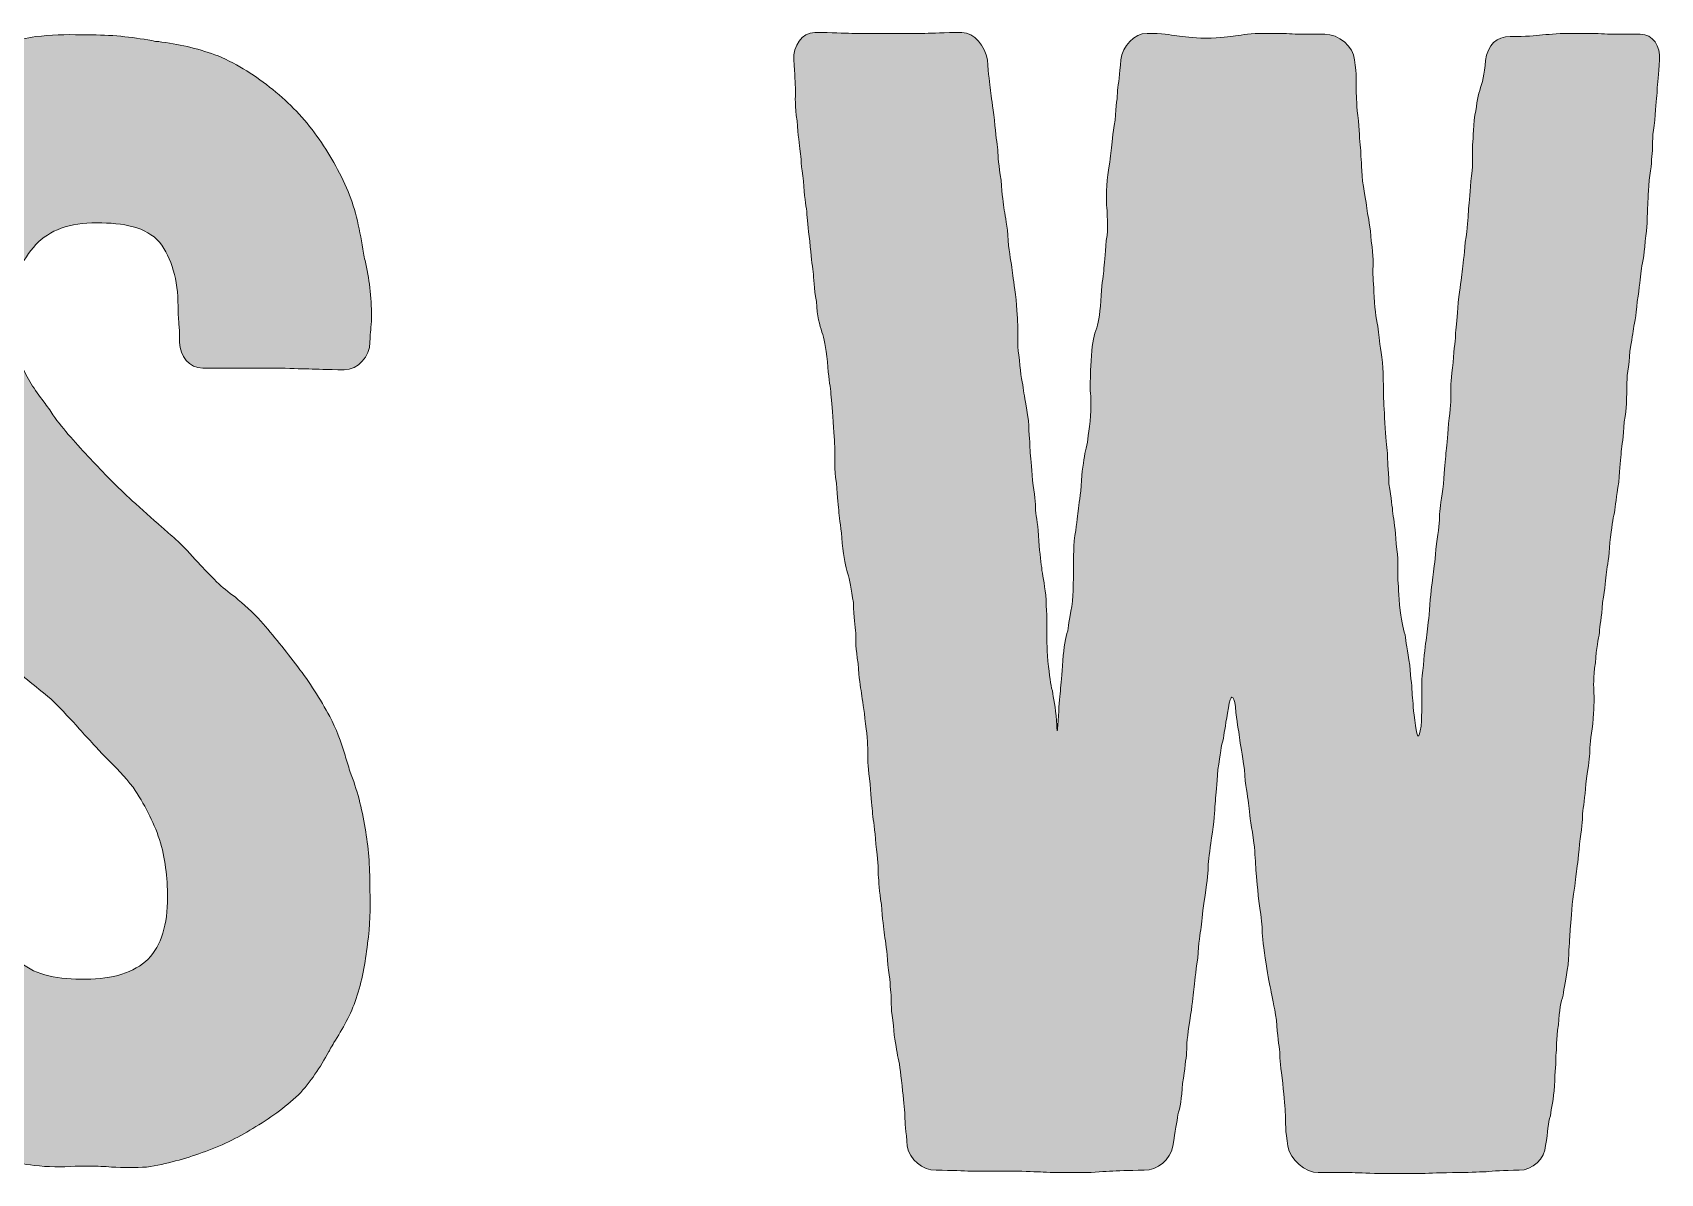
# Model space of a CAD drawing. Header units: inches. Extents: x 148 to 931, y -899 to -182.
# Drawn here: x 539.8 to 700, y -628.5 to -516.2 of the extents above; entities that cross this region are included whole.
import ezdxf

# ---------------------------------------------------------------- set-up
doc = ezdxf.new("R2010")
doc.units = ezdxf.units.IN
doc.header["$MEASUREMENT"] = 0
doc.layers.add('Layer 1', color=7, linetype='Continuous')

# ---------------------------------------------------------------- blocks, each defined once
blk = doc.blocks.new('block 3')
at = {"layer": 'Layer 1', "true_color": 0xce432c}
h = blk.add_hatch(color=22, dxfattribs=at)
h.dxf.hatch_style = 2
edge = h.paths.add_edge_path()
edge.add_spline(control_points=[(534.5, -626.53), (532.68, -625.9), (530.94, -625.11), (529.44, -624.24), (528.18, -623.37), (527.07, -622.42), (526.12, -621.39), (525.88, -621.08), (525.57, -620.76), (525.25, -620.52), (525.01, -620.29), (524.86, -620.13), (524.7, -619.89), (523.51, -618.86), (522.48, -617.68), (521.61, -616.33), (520.74, -614.75), (519.95, -613.01), (519.4, -611.19), (519.01, -609.93), (518.77, -608.58), (518.61, -607.16), (518.53, -606.69), (518.53, -606.21), (518.45, -605.74), (518.37, -605.19), (518.21, -604.55), (518.14, -604), (517.74, -602.81), (517.58, -601.55), (517.58, -600.28), (517.58, -598.78), (517.74, -598.07), (517.82, -597.44), (517.9, -596.8), (517.98, -596.09), (517.98, -594.59), (517.98, -593.25), (518.77, -592.54), (520.27, -592.46), (521.93, -592.46), (522.88, -592.3), (523.75, -592.22), (524.62, -592.14), (525.41, -591.98), (527.23, -591.98), (528.89, -591.98), (529.84, -592.06), (530.71, -592.06), (531.58, -592.14), (532.37, -592.22), (534.19, -592.22), (535.45, -592.22), (536.56, -593.33), (536.56, -594.59), (536.56, -596.25), (536.64, -597.12), (536.72, -597.99), (536.72, -598.7), (536.87, -599.65), (536.87, -601.31), (536.87, -604.08), (537.27, -606.21), (538.61, -607.72), (540.12, -609.06), (542.41, -609.38), (545.02, -609.38), (547.7, -609.38), (549.76, -608.74), (551.18, -607.4), (552.45, -606.05), (553.08, -604), (553.08, -601.31), (553.08, -599.33), (552.84, -597.44), (552.29, -595.62), (551.66, -593.8), (550.79, -592.14), (549.68, -590.48), (548.89, -589.45), (548.02, -588.5), (546.99, -587.55), (546.6, -587.16), (546.2, -586.68), (545.81, -586.29), (545.33, -585.74), (544.86, -585.26), (544.38, -584.71), (543.59, -583.84), (542.72, -582.89), (541.85, -582.02), (541.14, -581.39), (540.35, -580.76), (539.56, -580.12), (538.85, -579.57), (538.14, -578.94), (537.43, -578.3), (536.64, -577.59), (535.92, -576.88), (535.21, -576.09), (535.21, -576.09), (533.32, -574.19), (533.32, -574.19), (532.13, -573.01), (531.02, -571.82), (529.92, -570.64), (529.76, -570.4), (529.6, -570.24), (529.36, -570), (529.13, -569.69), (528.81, -569.37), (528.49, -569.13), (527.47, -568.03), (526.44, -566.84), (525.57, -565.65), (524.7, -564.47), (523.91, -563.13), (523.2, -561.78), (523.04, -561.39), (522.88, -561.07), (522.64, -560.67), (522.33, -560.12), (522.01, -559.65), (521.77, -559.17), (521.06, -557.99), (520.43, -556.8), (519.95, -555.61), (519.32, -553.8), (518.85, -551.9), (518.53, -549.92), (518.29, -548.34), (518.21, -546.68), (518.29, -544.86), (518.29, -544.86), (518.29, -544.15), (518.29, -544.15), (518.29, -542.25), (518.37, -540.43), (518.61, -538.62), (518.93, -536.8), (519.4, -535.14), (519.95, -533.56), (519.95, -533.48), (519.95, -533.4), (520.03, -533.32), (520.59, -531.5), (521.22, -529.84), (522.09, -528.26), (523.04, -526.6), (524.14, -525.18), (525.41, -523.83), (526.75, -522.49), (528.18, -521.38), (529.76, -520.35), (531.26, -519.4), (532.92, -518.61), (534.74, -517.98), (536.4, -517.35), (538.22, -516.87), (540.12, -516.56), (541.54, -516.4), (543.04, -516.32), (544.62, -516.4), (544.62, -516.4), (545.65, -516.4), (545.65, -516.4), (547.86, -516.4), (549.92, -516.64), (551.89, -517.03), (552.13, -517.03), (552.29, -517.03), (552.53, -517.11), (554.5, -517.35), (556.32, -517.82), (558.06, -518.46), (560.04, -519.33), (561.78, -520.43), (563.44, -521.78), (565.1, -523.12), (566.52, -524.62), (567.79, -526.36), (568.97, -528.02), (570, -529.84), (570.87, -531.82), (571.58, -533.64), (572.05, -535.69), (572.37, -537.9), (572.45, -538.14), (572.45, -538.38), (572.53, -538.62), (572.92, -540.36), (573.16, -542.17), (573.16, -544.15), (573.16, -544.78), (573.08, -545.1), (573.08, -545.42), (573.08, -545.73), (573, -546.05), (573, -546.68), (573, -548.02), (571.82, -549.37), (570.47, -549.37), (568.66, -549.37), (567.86, -549.29), (566.99, -549.29), (566.13, -549.29), (565.18, -549.21), (563.52, -549.21), (563.52, -549.21), (560.04, -549.21), (560.04, -549.21), (560.04, -549.21), (556.56, -549.21), (556.56, -549.21), (555.21, -549.21), (554.27, -548.02), (554.27, -546.68), (554.27, -545.81), (554.27, -545.34), (554.19, -544.94), (554.19, -544.55), (554.11, -543.99), (554.11, -543.12), (554.11, -540.51), (553.48, -538.38), (552.29, -536.8), (550.95, -535.3), (548.73, -534.9), (546.12, -534.9), (543.43, -534.9), (541.46, -535.61), (540.12, -537.04), (538.77, -538.54), (537.74, -540.51), (537.74, -543.12), (537.74, -545.1), (538.06, -547.08), (538.69, -548.89), (539.25, -550.16), (539.96, -551.35), (540.91, -552.53), (541.22, -552.93), (541.54, -553.4), (541.77, -553.8), (542.88, -555.3), (544.15, -556.72), (545.49, -558.14), (546.76, -559.49), (548.1, -560.91), (549.6, -562.26), (550.55, -563.13), (551.5, -563.99), (552.53, -564.86), (552.92, -565.26), (553.4, -565.65), (553.87, -566.05), (554.66, -566.76), (555.37, -567.55), (556.08, -568.34), (556.64, -568.98), (557.27, -569.61), (557.9, -570.24), (558.46, -570.79), (559.09, -571.27), (559.72, -571.74), (560.59, -572.45), (561.46, -573.24), (562.25, -574.11), (563.52, -575.54), (564.7, -577.04), (565.89, -578.62), (567.07, -580.12), (568.1, -581.78), (569.05, -583.52), (569.68, -584.71), (570.16, -585.97), (570.55, -587.32), (570.71, -587.87), (570.87, -588.35), (571.03, -588.9), (571.74, -590.72), (572.21, -592.54), (572.53, -594.51), (572.85, -596.33), (573, -598.23), (573, -600.28), (573, -600.28), (573, -600.6), (573, -600.6), (573.08, -602.42), (573, -604.16), (572.77, -605.82), (572.77, -605.82), (572.77, -605.9), (572.77, -605.9), (572.53, -607.79), (572.21, -609.61), (571.66, -611.27), (571.11, -612.85), (570.32, -614.28), (569.45, -615.62), (569.37, -615.86), (569.21, -616.02), (569.13, -616.17), (569.05, -616.25), (569.05, -616.41), (568.97, -616.49), (568.1, -618.07), (567.15, -619.5), (565.97, -620.76), (564.62, -622.02), (563.12, -623.13), (561.46, -624.08), (559.96, -625.03), (558.3, -625.82), (556.48, -626.45), (554.82, -627.08), (553, -627.56), (551.02, -627.88), (549.92, -627.95), (548.73, -627.95), (547.55, -627.88), (546.83, -627.8), (546.2, -627.8), (545.49, -627.8), (545.49, -627.8), (543.99, -627.8), (543.99, -627.8), (542.64, -627.88), (541.3, -627.88), (539.96, -627.72), (537.98, -627.48), (536.16, -627.08), (534.5, -626.53)], knot_values=[0, 0, 0, 0, 1, 1, 1, 2, 2, 2, 3, 3, 3, 4, 4, 4, 5, 5, 5, 6, 6, 6, 7, 7, 7, 8, 8, 8, 9, 9, 9, 10, 10, 10, 11, 11, 11, 12, 12, 12, 13, 13, 13, 14, 14, 14, 15, 15, 15, 16, 16, 16, 17, 17, 17, 18, 18, 18, 19, 19, 19, 20, 20, 20, 21, 21, 21, 22, 22, 22, 23, 23, 23, 24, 24, 24, 25, 25, 25, 26, 26, 26, 27, 27, 27, 28, 28, 28, 29, 29, 29, 30, 30, 30, 31, 31, 31, 32, 32, 32, 33, 33, 33, 34, 34, 34, 35, 35, 35, 36, 36, 36, 37, 37, 37, 38, 38, 38, 39, 39, 39, 40, 40, 40, 41, 41, 41, 42, 42, 42, 43, 43, 43, 44, 44, 44, 45, 45, 45, 46, 46, 46, 47, 47, 47, 48, 48, 48, 49, 49, 49, 50, 50, 50, 51, 51, 51, 52, 52, 52, 53, 53, 53, 54, 54, 54, 55, 55, 55, 56, 56, 56, 57, 57, 57, 58, 58, 58, 59, 59, 59, 60, 60, 60, 61, 61, 61, 62, 62, 62, 63, 63, 63, 64, 64, 64, 65, 65, 65, 66, 66, 66, 67, 67, 67, 68, 68, 68, 69, 69, 69, 70, 70, 70, 71, 71, 71, 72, 72, 72, 73, 73, 73, 74, 74, 74, 75, 75, 75, 76, 76, 76, 77, 77, 77, 78, 78, 78, 79, 79, 79, 80, 80, 80, 81, 81, 81, 82, 82, 82, 83, 83, 83, 84, 84, 84, 85, 85, 85, 86, 86, 86, 87, 87, 87, 88, 88, 88, 89, 89, 89, 90, 90, 90, 91, 91, 91, 92, 92, 92, 93, 93, 93, 94, 94, 94, 95, 95, 95, 96, 96, 96, 97, 97, 97, 98, 98, 98, 99, 99, 99, 100, 100, 100, 101, 101, 101, 102, 102, 102, 103, 103, 103, 104, 104, 104, 105, 105, 105, 106, 106, 106, 107, 107, 107, 108, 108, 108, 109, 109, 109, 110, 110, 110, 111, 111, 111, 111], degree=3, periodic=1)
h = blk.add_hatch(color=22, dxfattribs=at)
h.dxf.hatch_style = 2
edge = h.paths.add_edge_path()
edge.add_spline(control_points=[(673, -628.51), (671.34, -628.51), (670.55, -628.43), (669.68, -628.43), (669.68, -628.43), (666.36, -628.43), (666.36, -628.43), (665.1, -628.43), (663.59, -627.16), (663.36, -625.82), (663.12, -624.32), (663.12, -623.45), (663.12, -622.74), (663.12, -622.02), (662.96, -621.16), (662.88, -619.65), (662.65, -618.07), (662.57, -617.28), (662.57, -616.57), (662.49, -615.86), (662.33, -614.99), (662.25, -613.41), (662.01, -611.91), (661.78, -611.11), (661.7, -610.4), (661.46, -609.69), (661.38, -608.82), (661.14, -607.32), (660.91, -605.82), (660.83, -604.95), (660.83, -604.24), (660.75, -603.52), (660.67, -602.66), (660.43, -601.15), (660.35, -599.57), (660.19, -598.78), (660.19, -598.07), (660.12, -597.2), (660.12, -596.49), (659.88, -594.91), (659.64, -593.56), (659.56, -592.69), (659.48, -592.06), (659.4, -591.19), (659.17, -590.4), (659.09, -588.74), (658.85, -587.16), (658.69, -586.29), (658.61, -585.58), (658.53, -584.87), (658.3, -584.08), (658.22, -582.57), (657.98, -581.23), (657.74, -581.31), (657.51, -582.65), (657.27, -584.16), (657.11, -584.95), (657.03, -585.66), (656.79, -586.37), (656.72, -587.24), (656.48, -588.74), (656.4, -590.32), (656.24, -591.11), (656.24, -591.82), (656.16, -592.54), (656.16, -593.41), (655.93, -594.91), (655.69, -596.49), (655.61, -597.36), (655.53, -598.07), (655.53, -598.78), (655.45, -599.57), (655.21, -601.15), (654.98, -602.66), (654.9, -603.52), (654.82, -604.24), (654.74, -604.95), (654.58, -605.74), (654.5, -607.32), (654.26, -608.82), (654.19, -609.69), (654.11, -610.4), (654.03, -611.11), (653.95, -611.91), (653.71, -613.49), (653.47, -614.99), (653.4, -615.86), (653.4, -616.57), (653.32, -617.28), (653.24, -618.15), (653, -619.65), (652.92, -621.16), (652.76, -622.02), (652.53, -622.74), (652.45, -623.45), (652.29, -624.24), (652.05, -625.82), (651.81, -627.16), (650.55, -628.19), (649.21, -628.19), (647.54, -628.19), (646.68, -628.27), (645.81, -628.27), (644.94, -628.35), (644.07, -628.43), (642.41, -628.43), (640.75, -628.43), (639.72, -628.43), (639.01, -628.35), (638.14, -628.35), (637.27, -628.27), (635.61, -628.27), (635.61, -628.27), (632.13, -628.27), (632.13, -628.27), (631.42, -628.27), (630.39, -628.19), (628.73, -628.19), (627.38, -628.19), (626.12, -627.16), (625.88, -625.82), (625.8, -624.32), (625.65, -623.53), (625.65, -622.82), (625.65, -622.1), (625.49, -621.23), (625.41, -619.89), (625.17, -618.39), (625.17, -617.6), (624.93, -616.89), (624.85, -616.17), (624.62, -615.3), (624.54, -613.96), (624.3, -612.46), (624.3, -611.67), (624.3, -610.96), (624.22, -610.24), (624.22, -609.45), (623.98, -607.95), (623.91, -606.61), (623.75, -605.74), (623.67, -605.03), (623.59, -604.32), (623.43, -603.52), (623.35, -602.02), (623.12, -600.68), (623.12, -599.81), (623.04, -599.1), (623.04, -598.39), (623.04, -597.6), (622.8, -596.09), (622.72, -594.59), (622.56, -593.8), (622.48, -593.09), (622.48, -592.46), (622.32, -591.67), (622.25, -590.16), (622.01, -588.66), (622.01, -587.87), (622.01, -587.16), (622.01, -586.53), (622.01, -585.58), (621.77, -584.23), (621.69, -582.73), (621.45, -581.94), (621.38, -581.23), (621.3, -580.52), (621.14, -579.81), (621.06, -578.3), (620.82, -576.8), (620.82, -576.01), (620.82, -575.3), (620.74, -574.59), (620.66, -573.8), (620.59, -572.3), (620.35, -570.95), (620.27, -570.08), (620.03, -569.37), (619.79, -568.74), (619.72, -567.95), (619.48, -566.45), (619.4, -564.94), (619.24, -564.15), (619.16, -563.44), (619.16, -562.81), (619, -562.02), (618.92, -560.52), (618.69, -559.01), (618.77, -558.22), (618.77, -557.51), (618.77, -556.8), (618.69, -556.01), (618.61, -554.51), (618.53, -553.01), (618.37, -552.21), (618.37, -551.5), (618.29, -550.87), (618.13, -550.08), (618.06, -548.58), (617.82, -547.08), (617.74, -546.29), (617.5, -545.65), (617.26, -544.94), (617.03, -544.15), (616.95, -542.65), (616.71, -541.3), (616.71, -540.36), (616.63, -539.72), (616.55, -539.01), (616.4, -538.22), (616.32, -536.72), (616.08, -535.37), (616.08, -534.51), (616, -533.79), (615.92, -533.08), (615.76, -532.29), (615.68, -530.79), (615.45, -529.29), (615.45, -528.5), (615.37, -527.86), (615.29, -527.15), (615.13, -526.36), (615.05, -524.86), (614.81, -523.36), (614.89, -522.57), (614.89, -521.86), (614.89, -521.14), (614.81, -520.35), (614.73, -518.85), (614.66, -517.51), (615.53, -516.16), (616.79, -516.16), (618.61, -516.16), (619.56, -516.24), (620.43, -516.24), (620.43, -516.24), (624.06, -516.24), (624.06, -516.24), (624.06, -516.24), (627.62, -516.24), (627.62, -516.24), (628.49, -516.24), (629.44, -516.16), (631.26, -516.16), (632.52, -516.16), (633.55, -517.51), (633.79, -518.85), (633.87, -520.35), (634.03, -521.14), (634.1, -521.86), (634.18, -522.57), (634.26, -523.28), (634.5, -524.78), (634.58, -526.28), (634.74, -527.07), (634.82, -527.71), (634.82, -528.42), (634.9, -529.21), (635.13, -530.71), (635.21, -532.21), (635.37, -533), (635.45, -533.64), (635.53, -534.35), (635.76, -535.14), (635.84, -536.64), (635.92, -537.98), (636.16, -538.85), (636.24, -539.57), (636.32, -540.2), (636.4, -540.99), (636.63, -542.49), (636.71, -543.99), (636.79, -544.78), (636.79, -545.49), (636.79, -546.21), (636.71, -547.08), (636.95, -548.42), (637.03, -549.92), (637.27, -550.71), (637.35, -551.42), (637.43, -552.06), (637.58, -552.85), (637.82, -554.35), (637.9, -555.85), (637.98, -556.64), (637.98, -557.27), (638.06, -557.99), (638.14, -558.78), (638.22, -560.28), (638.45, -561.62), (638.53, -562.49), (638.53, -563.2), (638.61, -563.92), (638.77, -564.71), (638.85, -566.21), (638.93, -567.55), (639.09, -568.42), (639.16, -569.13), (639.24, -569.85), (639.48, -570.71), (639.56, -572.06), (639.64, -573.56), (639.64, -574.35), (639.64, -575.06), (639.64, -575.77), (639.64, -576.57), (639.72, -578.07), (639.95, -579.57), (639.95, -580.28), (640.19, -580.99), (640.27, -581.7), (640.51, -582.57), (640.59, -583.92), (640.67, -585.26), (640.67, -585.26), (640.75, -583.92), (640.82, -582.57), (640.9, -581.7), (640.98, -580.99), (640.98, -580.28), (641.14, -579.49), (641.22, -577.99), (641.3, -576.64), (641.46, -575.77), (641.69, -575.06), (641.77, -574.43), (641.93, -573.64), (642.17, -572.14), (642.25, -570.64), (642.25, -569.85), (642.25, -569.21), (642.25, -568.5), (642.25, -567.71), (642.33, -566.21), (642.56, -564.71), (642.64, -563.92), (642.72, -563.28), (642.8, -562.57), (642.96, -561.78), (643.04, -560.28), (643.12, -558.93), (643.35, -558.07), (643.43, -557.35), (643.67, -556.64), (643.67, -555.93), (643.91, -554.43), (643.99, -552.93), (643.99, -552.14), (643.91, -551.42), (643.91, -550.71), (643.91, -549.84), (643.99, -548.5), (644.07, -547), (644.22, -546.21), (644.46, -545.49), (644.7, -544.86), (644.86, -544.07), (644.94, -542.57), (645.01, -541.07), (645.17, -540.28), (645.25, -539.64), (645.25, -538.93), (645.41, -538.14), (645.49, -536.64), (645.73, -535.3), (645.57, -534.43), (645.57, -533.71), (645.49, -533), (645.49, -532.21), (645.57, -530.71), (645.81, -529.21), (645.88, -528.42), (645.96, -527.79), (646.04, -527.07), (646.12, -526.28), (646.36, -524.78), (646.44, -523.28), (646.6, -522.57), (646.6, -521.86), (646.68, -521.14), (646.83, -520.35), (646.91, -518.85), (647.15, -517.51), (648.18, -516.24), (649.52, -516.24), (651.02, -516.24), (651.73, -516.4), (652.45, -516.48), (653.08, -516.56), (653.95, -516.72), (655.29, -516.72), (656.79, -516.72), (657.59, -516.56), (658.22, -516.48), (658.93, -516.4), (659.64, -516.24), (661.14, -516.24), (662.65, -516.24), (663.36, -516.24), (664.07, -516.32), (664.07, -516.32), (666.99, -516.32), (666.99, -516.32), (668.34, -516.32), (669.84, -517.51), (669.92, -518.85), (670.16, -520.35), (670.08, -521.14), (670.08, -521.86), (670.16, -522.57), (670.08, -523.36), (670.31, -524.86), (670.39, -526.2), (670.47, -527.07), (670.55, -527.79), (670.55, -528.5), (670.63, -529.29), (670.71, -530.79), (670.95, -532.29), (671.1, -533.08), (671.18, -533.71), (671.26, -534.43), (671.5, -535.22), (671.58, -536.72), (671.82, -538.22), (671.74, -539.01), (671.74, -539.72), (671.74, -540.43), (671.82, -541.23), (671.9, -542.73), (671.97, -544.07), (672.21, -544.94), (672.29, -545.65), (672.37, -546.36), (672.45, -547.15), (672.69, -548.66), (672.77, -550.16), (672.77, -550.95), (672.77, -551.66), (672.77, -552.29), (672.84, -553.24), (672.92, -554.59), (673, -556.09), (673.08, -556.88), (673.16, -557.59), (673.16, -558.3), (673.24, -559.09), (673.32, -560.6), (673.56, -562.1), (673.63, -562.89), (673.71, -563.52), (673.79, -564.23), (673.95, -565.02), (674.03, -566.52), (674.27, -568.03), (674.19, -568.82), (674.19, -569.53), (674.19, -570.24), (674.27, -571.03), (674.35, -572.53), (674.58, -574.04), (674.66, -574.75), (674.9, -575.46), (674.98, -576.17), (675.14, -576.96), (675.37, -578.46), (675.45, -579.81), (675.61, -580.68), (675.61, -581.39), (675.69, -582.1), (675.69, -582.89), (675.93, -584.39), (676.09, -585.74), (676.24, -585.82), (676.48, -584.47), (676.56, -582.97), (676.56, -582.1), (676.56, -581.47), (676.56, -580.76), (676.48, -579.96), (676.72, -578.46), (676.8, -576.96), (676.96, -576.17), (677.03, -575.46), (677.11, -574.75), (677.27, -573.88), (677.35, -572.53), (677.43, -571.03), (677.59, -570.24), (677.67, -569.53), (677.75, -568.82), (677.9, -568.03), (677.98, -566.52), (678.22, -565.18), (678.3, -564.31), (678.3, -563.6), (678.38, -562.89), (678.46, -562.1), (678.69, -560.6), (678.77, -559.09), (678.85, -558.3), (678.93, -557.59), (679.01, -556.96), (679.09, -556.17), (679.17, -554.67), (679.41, -553.16), (679.41, -552.37), (679.41, -551.66), (679.41, -550.95), (679.41, -550.16), (679.64, -548.66), (679.72, -547.15), (679.88, -546.36), (679.88, -545.73), (679.96, -545.02), (680.04, -544.23), (680.12, -542.73), (680.35, -541.23), (680.43, -540.43), (680.51, -539.72), (680.59, -539.01), (680.75, -538.14), (680.83, -536.8), (681.07, -535.3), (681.07, -534.51), (681.15, -533.79), (681.15, -533.08), (681.3, -532.29), (681.38, -530.79), (681.62, -529.29), (681.54, -528.5), (681.54, -527.79), (681.54, -527.07), (681.62, -526.28), (681.7, -524.78), (681.94, -523.44), (682.02, -522.57), (682.25, -521.86), (682.49, -521.14), (682.73, -520.27), (682.81, -518.93), (683.04, -517.35), (683.91, -516.56), (685.26, -516.56), (686.84, -516.56), (687.71, -516.48), (688.42, -516.4), (689.29, -516.32), (690.08, -516.24), (691.66, -516.24), (693.24, -516.24), (694.11, -516.24), (694.82, -516.32), (694.82, -516.32), (698.06, -516.32), (698.06, -516.32), (699.33, -516.32), (700.04, -517.51), (699.96, -518.85), (699.88, -520.35), (699.72, -521.14), (699.72, -521.86), (699.72, -522.49), (699.57, -523.28), (699.49, -524.78), (699.25, -526.28), (699.25, -527.07), (699.25, -527.79), (699.17, -528.5), (699.17, -529.37), (698.93, -530.71), (698.85, -532.21), (698.78, -533), (698.78, -533.71), (698.7, -534.43), (698.78, -535.22), (698.54, -536.72), (698.46, -538.22), (698.22, -539.01), (698.14, -539.64), (698.06, -540.36), (697.99, -541.15), (697.75, -542.65), (697.67, -544.15), (697.43, -544.94), (697.35, -545.57), (697.27, -546.29), (697.04, -547.08), (696.96, -548.58), (696.72, -549.92), (696.72, -550.87), (696.72, -551.5), (696.72, -552.21), (696.72, -553.01), (696.48, -554.51), (696.4, -556.01), (696.25, -556.8), (696.17, -557.43), (696.17, -558.14), (696.01, -558.93), (695.93, -560.44), (695.69, -561.94), (695.61, -562.73), (695.53, -563.44), (695.3, -564.07), (695.3, -564.86), (695.06, -566.37), (694.98, -567.87), (694.82, -568.66), (694.74, -569.29), (694.66, -570), (694.59, -570.79), (694.35, -572.3), (694.27, -573.8), (694.03, -574.59), (694.03, -575.22), (693.95, -575.93), (693.72, -576.72), (693.64, -578.23), (693.4, -579.73), (693.48, -580.52), (693.48, -581.23), (693.56, -581.94), (693.48, -582.73), (693.4, -584.23), (693.16, -585.58), (693.08, -586.45), (693.08, -587.16), (693, -587.87), (692.93, -588.66), (692.69, -590.16), (692.61, -591.51), (692.45, -592.38), (692.37, -593.09), (692.37, -593.8), (692.29, -594.59), (692.06, -596.09), (691.98, -597.6), (691.82, -598.39), (691.74, -599.02), (691.66, -599.73), (691.58, -600.52), (691.34, -602.02), (691.27, -603.52), (691.19, -604.32), (691.11, -604.95), (691.11, -605.66), (691.03, -606.45), (690.95, -607.95), (690.71, -609.45), (690.55, -610.24), (690.47, -610.96), (690.24, -611.59), (690.08, -612.38), (690, -613.88), (689.76, -615.38), (689.84, -616.17), (689.76, -616.89), (689.76, -617.6), (689.68, -618.39), (689.6, -619.89), (689.53, -621.23), (689.29, -622.1), (689.21, -622.82), (688.97, -623.53), (688.97, -624.4), (688.74, -625.74), (688.66, -627.08), (687.47, -628.19), (686.13, -628.19), (684.55, -628.19), (683.6, -628.27), (682.88, -628.35), (682.02, -628.35), (681.22, -628.43), (679.56, -628.43), (677.9, -628.43), (677.11, -628.51), (676.24, -628.51), (676.24, -628.51), (673, -628.51), (673, -628.51)], knot_values=[0, 0, 0, 0, 1, 1, 1, 2, 2, 2, 3, 3, 3, 4, 4, 4, 5, 5, 5, 6, 6, 6, 7, 7, 7, 8, 8, 8, 9, 9, 9, 10, 10, 10, 11, 11, 11, 12, 12, 12, 13, 13, 13, 14, 14, 14, 15, 15, 15, 16, 16, 16, 17, 17, 17, 18, 18, 18, 19, 19, 19, 20, 20, 20, 21, 21, 21, 22, 22, 22, 23, 23, 23, 24, 24, 24, 25, 25, 25, 26, 26, 26, 27, 27, 27, 28, 28, 28, 29, 29, 29, 30, 30, 30, 31, 31, 31, 32, 32, 32, 33, 33, 33, 34, 34, 34, 35, 35, 35, 36, 36, 36, 37, 37, 37, 38, 38, 38, 39, 39, 39, 40, 40, 40, 41, 41, 41, 42, 42, 42, 43, 43, 43, 44, 44, 44, 45, 45, 45, 46, 46, 46, 47, 47, 47, 48, 48, 48, 49, 49, 49, 50, 50, 50, 51, 51, 51, 52, 52, 52, 53, 53, 53, 54, 54, 54, 55, 55, 55, 56, 56, 56, 57, 57, 57, 58, 58, 58, 59, 59, 59, 60, 60, 60, 61, 61, 61, 62, 62, 62, 63, 63, 63, 64, 64, 64, 65, 65, 65, 66, 66, 66, 67, 67, 67, 68, 68, 68, 69, 69, 69, 70, 70, 70, 71, 71, 71, 72, 72, 72, 73, 73, 73, 74, 74, 74, 75, 75, 75, 76, 76, 76, 77, 77, 77, 78, 78, 78, 79, 79, 79, 80, 80, 80, 81, 81, 81, 82, 82, 82, 83, 83, 83, 84, 84, 84, 85, 85, 85, 86, 86, 86, 87, 87, 87, 88, 88, 88, 89, 89, 89, 90, 90, 90, 91, 91, 91, 92, 92, 92, 93, 93, 93, 94, 94, 94, 95, 95, 95, 96, 96, 96, 97, 97, 97, 98, 98, 98, 99, 99, 99, 100, 100, 100, 101, 101, 101, 102, 102, 102, 103, 103, 103, 104, 104, 104, 105, 105, 105, 106, 106, 106, 107, 107, 107, 108, 108, 108, 109, 109, 109, 110, 110, 110, 111, 111, 111, 112, 112, 112, 113, 113, 113, 114, 114, 114, 115, 115, 115, 116, 116, 116, 117, 117, 117, 118, 118, 118, 119, 119, 119, 120, 120, 120, 121, 121, 121, 122, 122, 122, 123, 123, 123, 124, 124, 124, 125, 125, 125, 126, 126, 126, 127, 127, 127, 128, 128, 128, 129, 129, 129, 130, 130, 130, 131, 131, 131, 132, 132, 132, 133, 133, 133, 134, 134, 134, 135, 135, 135, 136, 136, 136, 137, 137, 137, 138, 138, 138, 139, 139, 139, 140, 140, 140, 141, 141, 141, 142, 142, 142, 143, 143, 143, 144, 144, 144, 145, 145, 145, 146, 146, 146, 147, 147, 147, 148, 148, 148, 149, 149, 149, 150, 150, 150, 151, 151, 151, 152, 152, 152, 153, 153, 153, 154, 154, 154, 155, 155, 155, 156, 156, 156, 157, 157, 157, 158, 158, 158, 159, 159, 159, 160, 160, 160, 161, 161, 161, 162, 162, 162, 163, 163, 163, 164, 164, 164, 165, 165, 165, 166, 166, 166, 167, 167, 167, 168, 168, 168, 169, 169, 169, 170, 170, 170, 171, 171, 171, 172, 172, 172, 173, 173, 173, 174, 174, 174, 175, 175, 175, 176, 176, 176, 177, 177, 177, 178, 178, 178, 179, 179, 179, 180, 180, 180, 181, 181, 181, 182, 182, 182, 183, 183, 183, 184, 184, 184, 185, 185, 185, 186, 186, 186, 187, 187, 187, 188, 188, 188, 189, 189, 189, 190, 190, 190, 191, 191, 191, 192, 192, 192, 193, 193, 193, 194, 194, 194, 195, 195, 195, 196, 196, 196, 197, 197, 197, 198, 198, 198, 199, 199, 199, 200, 200, 200, 201, 201, 201, 202, 202, 202, 203, 203, 203, 204, 204, 204, 205, 205, 205, 206, 206, 206, 207, 207, 207, 208, 208, 208, 209, 209, 209, 210, 210, 210, 211, 211, 211, 212, 212, 212, 213, 213, 213, 214, 214, 214, 215, 215, 215, 216, 216, 216, 217, 217, 217, 218, 218, 218, 219, 219, 219, 220, 220, 220, 221, 221, 221, 222, 222, 222, 223, 223, 223, 224, 224, 224, 225, 225, 225, 226, 226, 226, 227, 227, 227, 227], degree=3, periodic=1)
at = {"layer": 'Layer 1', "lineweight": 0}
for points, knots in [([(534.5, -626.53), (532.68, -625.9), (530.94, -625.11), (529.44, -624.24), (528.18, -623.37), (527.07, -622.42), (526.12, -621.39), (525.88, -621.08), (525.57, -620.76), (525.25, -620.52), (525.01, -620.29), (524.86, -620.13), (524.7, -619.89), (523.51, -618.86), (522.48, -617.68), (521.61, -616.33), (520.74, -614.75), (519.95, -613.01), (519.4, -611.19), (519.01, -609.93), (518.77, -608.58), (518.61, -607.16), (518.53, -606.69), (518.53, -606.21), (518.45, -605.74), (518.37, -605.19), (518.21, -604.55), (518.14, -604), (517.74, -602.81), (517.58, -601.55), (517.58, -600.28), (517.58, -598.78), (517.74, -598.07), (517.82, -597.44), (517.9, -596.8), (517.98, -596.09), (517.98, -594.59), (517.98, -593.25), (518.77, -592.54), (520.27, -592.46), (521.93, -592.46), (522.88, -592.3), (523.75, -592.22), (524.62, -592.14), (525.41, -591.98), (527.23, -591.98), (528.89, -591.98), (529.84, -592.06), (530.71, -592.06), (531.58, -592.14), (532.37, -592.22), (534.19, -592.22), (535.45, -592.22), (536.56, -593.33), (536.56, -594.59), (536.56, -596.25), (536.64, -597.12), (536.72, -597.99), (536.72, -598.7), (536.87, -599.65), (536.87, -601.31), (536.87, -604.08), (537.27, -606.21), (538.61, -607.72), (540.12, -609.06), (542.41, -609.38), (545.02, -609.38), (547.7, -609.38), (549.76, -608.74), (551.18, -607.4), (552.45, -606.05), (553.08, -604), (553.08, -601.31), (553.08, -599.33), (552.84, -597.44), (552.29, -595.62), (551.66, -593.8), (550.79, -592.14), (549.68, -590.48), (548.89, -589.45), (548.02, -588.5), (546.99, -587.55), (546.6, -587.16), (546.2, -586.68), (545.81, -586.29), (545.33, -585.74), (544.86, -585.26), (544.38, -584.71), (543.59, -583.84), (542.72, -582.89), (541.85, -582.02), (541.14, -581.39), (540.35, -580.76), (539.56, -580.12), (538.85, -579.57), (538.14, -578.94), (537.43, -578.3), (536.64, -577.59), (535.92, -576.88), (535.21, -576.09), (535.21, -576.09), (533.32, -574.19), (533.32, -574.19), (532.13, -573.01), (531.02, -571.82), (529.92, -570.64), (529.76, -570.4), (529.6, -570.24), (529.36, -570), (529.13, -569.69), (528.81, -569.37), (528.49, -569.13), (527.47, -568.03), (526.44, -566.84), (525.57, -565.65), (524.7, -564.47), (523.91, -563.13), (523.2, -561.78), (523.04, -561.39), (522.88, -561.07), (522.64, -560.67), (522.33, -560.12), (522.01, -559.65), (521.77, -559.17), (521.06, -557.99), (520.43, -556.8), (519.95, -555.61), (519.32, -553.8), (518.85, -551.9), (518.53, -549.92), (518.29, -548.34), (518.21, -546.68), (518.29, -544.86), (518.29, -544.86), (518.29, -544.15), (518.29, -544.15), (518.29, -542.25), (518.37, -540.43), (518.61, -538.62), (518.93, -536.8), (519.4, -535.14), (519.95, -533.56), (519.95, -533.48), (519.95, -533.4), (520.03, -533.32), (520.59, -531.5), (521.22, -529.84), (522.09, -528.26), (523.04, -526.6), (524.14, -525.18), (525.41, -523.83), (526.75, -522.49), (528.18, -521.38), (529.76, -520.35), (531.26, -519.4), (532.92, -518.61), (534.74, -517.98), (536.4, -517.35), (538.22, -516.87), (540.12, -516.56), (541.54, -516.4), (543.04, -516.32), (544.62, -516.4), (544.62, -516.4), (545.65, -516.4), (545.65, -516.4), (547.86, -516.4), (549.92, -516.64), (551.89, -517.03), (552.13, -517.03), (552.29, -517.03), (552.53, -517.11), (554.5, -517.35), (556.32, -517.82), (558.06, -518.46), (560.04, -519.33), (561.78, -520.43), (563.44, -521.78), (565.1, -523.12), (566.52, -524.62), (567.79, -526.36), (568.97, -528.02), (570, -529.84), (570.87, -531.82), (571.58, -533.64), (572.05, -535.69), (572.37, -537.9), (572.45, -538.14), (572.45, -538.38), (572.53, -538.62), (572.92, -540.36), (573.16, -542.17), (573.16, -544.15), (573.16, -544.78), (573.08, -545.1), (573.08, -545.42), (573.08, -545.73), (573, -546.05), (573, -546.68), (573, -548.02), (571.82, -549.37), (570.47, -549.37), (568.66, -549.37), (567.86, -549.29), (566.99, -549.29), (566.13, -549.29), (565.18, -549.21), (563.52, -549.21), (563.52, -549.21), (560.04, -549.21), (560.04, -549.21), (560.04, -549.21), (556.56, -549.21), (556.56, -549.21), (555.21, -549.21), (554.27, -548.02), (554.27, -546.68), (554.27, -545.81), (554.27, -545.34), (554.19, -544.94), (554.19, -544.55), (554.11, -543.99), (554.11, -543.12), (554.11, -540.51), (553.48, -538.38), (552.29, -536.8), (550.95, -535.3), (548.73, -534.9), (546.12, -534.9), (543.43, -534.9), (541.46, -535.61), (540.12, -537.04), (538.77, -538.54), (537.74, -540.51), (537.74, -543.12), (537.74, -545.1), (538.06, -547.08), (538.69, -548.89), (539.25, -550.16), (539.96, -551.35), (540.91, -552.53), (541.22, -552.93), (541.54, -553.4), (541.77, -553.8), (542.88, -555.3), (544.15, -556.72), (545.49, -558.14), (546.76, -559.49), (548.1, -560.91), (549.6, -562.26), (550.55, -563.13), (551.5, -563.99), (552.53, -564.86), (552.92, -565.26), (553.4, -565.65), (553.87, -566.05), (554.66, -566.76), (555.37, -567.55), (556.08, -568.34), (556.64, -568.98), (557.27, -569.61), (557.9, -570.24), (558.46, -570.79), (559.09, -571.27), (559.72, -571.74), (560.59, -572.45), (561.46, -573.24), (562.25, -574.11), (563.52, -575.54), (564.7, -577.04), (565.89, -578.62), (567.07, -580.12), (568.1, -581.78), (569.05, -583.52), (569.68, -584.71), (570.16, -585.97), (570.55, -587.32), (570.71, -587.87), (570.87, -588.35), (571.03, -588.9), (571.74, -590.72), (572.21, -592.54), (572.53, -594.51), (572.85, -596.33), (573, -598.23), (573, -600.28), (573, -600.28), (573, -600.6), (573, -600.6), (573.08, -602.42), (573, -604.16), (572.77, -605.82), (572.77, -605.82), (572.77, -605.9), (572.77, -605.9), (572.53, -607.79), (572.21, -609.61), (571.66, -611.27), (571.11, -612.85), (570.32, -614.28), (569.45, -615.62), (569.37, -615.86), (569.21, -616.02), (569.13, -616.17), (569.05, -616.25), (569.05, -616.41), (568.97, -616.49), (568.1, -618.07), (567.15, -619.5), (565.97, -620.76), (564.62, -622.02), (563.12, -623.13), (561.46, -624.08), (559.96, -625.03), (558.3, -625.82), (556.48, -626.45), (554.82, -627.08), (553, -627.56), (551.02, -627.88), (549.92, -627.95), (548.73, -627.95), (547.55, -627.88), (546.83, -627.8), (546.2, -627.8), (545.49, -627.8), (545.49, -627.8), (543.99, -627.8), (543.99, -627.8), (542.64, -627.88), (541.3, -627.88), (539.96, -627.72), (537.98, -627.48), (536.16, -627.08), (534.5, -626.53)], [0, 0, 0, 0, 1, 1, 1, 2, 2, 2, 3, 3, 3, 4, 4, 4, 5, 5, 5, 6, 6, 6, 7, 7, 7, 8, 8, 8, 9, 9, 9, 10, 10, 10, 11, 11, 11, 12, 12, 12, 13, 13, 13, 14, 14, 14, 15, 15, 15, 16, 16, 16, 17, 17, 17, 18, 18, 18, 19, 19, 19, 20, 20, 20, 21, 21, 21, 22, 22, 22, 23, 23, 23, 24, 24, 24, 25, 25, 25, 26, 26, 26, 27, 27, 27, 28, 28, 28, 29, 29, 29, 30, 30, 30, 31, 31, 31, 32, 32, 32, 33, 33, 33, 34, 34, 34, 35, 35, 35, 36, 36, 36, 37, 37, 37, 38, 38, 38, 39, 39, 39, 40, 40, 40, 41, 41, 41, 42, 42, 42, 43, 43, 43, 44, 44, 44, 45, 45, 45, 46, 46, 46, 47, 47, 47, 48, 48, 48, 49, 49, 49, 50, 50, 50, 51, 51, 51, 52, 52, 52, 53, 53, 53, 54, 54, 54, 55, 55, 55, 56, 56, 56, 57, 57, 57, 58, 58, 58, 59, 59, 59, 60, 60, 60, 61, 61, 61, 62, 62, 62, 63, 63, 63, 64, 64, 64, 65, 65, 65, 66, 66, 66, 67, 67, 67, 68, 68, 68, 69, 69, 69, 70, 70, 70, 71, 71, 71, 72, 72, 72, 73, 73, 73, 74, 74, 74, 75, 75, 75, 76, 76, 76, 77, 77, 77, 78, 78, 78, 79, 79, 79, 80, 80, 80, 81, 81, 81, 82, 82, 82, 83, 83, 83, 84, 84, 84, 85, 85, 85, 86, 86, 86, 87, 87, 87, 88, 88, 88, 89, 89, 89, 90, 90, 90, 91, 91, 91, 92, 92, 92, 93, 93, 93, 94, 94, 94, 95, 95, 95, 96, 96, 96, 97, 97, 97, 98, 98, 98, 99, 99, 99, 100, 100, 100, 101, 101, 101, 102, 102, 102, 103, 103, 103, 104, 104, 104, 105, 105, 105, 106, 106, 106, 107, 107, 107, 108, 108, 108, 109, 109, 109, 110, 110, 110, 111, 111, 111, 111]), ([(673, -628.51), (671.34, -628.51), (670.55, -628.43), (669.68, -628.43), (669.68, -628.43), (666.36, -628.43), (666.36, -628.43), (665.1, -628.43), (663.59, -627.16), (663.36, -625.82), (663.12, -624.32), (663.12, -623.45), (663.12, -622.74), (663.12, -622.02), (662.96, -621.16), (662.88, -619.65), (662.65, -618.07), (662.57, -617.28), (662.57, -616.57), (662.49, -615.86), (662.33, -614.99), (662.25, -613.41), (662.01, -611.91), (661.78, -611.11), (661.7, -610.4), (661.46, -609.69), (661.38, -608.82), (661.14, -607.32), (660.91, -605.82), (660.83, -604.95), (660.83, -604.24), (660.75, -603.52), (660.67, -602.66), (660.43, -601.15), (660.35, -599.57), (660.19, -598.78), (660.19, -598.07), (660.12, -597.2), (660.12, -596.49), (659.88, -594.91), (659.64, -593.56), (659.56, -592.69), (659.48, -592.06), (659.4, -591.19), (659.17, -590.4), (659.09, -588.74), (658.85, -587.16), (658.69, -586.29), (658.61, -585.58), (658.53, -584.87), (658.3, -584.08), (658.22, -582.57), (657.98, -581.23), (657.74, -581.31), (657.51, -582.65), (657.27, -584.16), (657.11, -584.95), (657.03, -585.66), (656.79, -586.37), (656.72, -587.24), (656.48, -588.74), (656.4, -590.32), (656.24, -591.11), (656.24, -591.82), (656.16, -592.54), (656.16, -593.41), (655.93, -594.91), (655.69, -596.49), (655.61, -597.36), (655.53, -598.07), (655.53, -598.78), (655.45, -599.57), (655.21, -601.15), (654.98, -602.66), (654.9, -603.52), (654.82, -604.24), (654.74, -604.95), (654.58, -605.74), (654.5, -607.32), (654.26, -608.82), (654.19, -609.69), (654.11, -610.4), (654.03, -611.11), (653.95, -611.91), (653.71, -613.49), (653.47, -614.99), (653.4, -615.86), (653.4, -616.57), (653.32, -617.28), (653.24, -618.15), (653, -619.65), (652.92, -621.16), (652.76, -622.02), (652.53, -622.74), (652.45, -623.45), (652.29, -624.24), (652.05, -625.82), (651.81, -627.16), (650.55, -628.19), (649.21, -628.19), (647.54, -628.19), (646.68, -628.27), (645.81, -628.27), (644.94, -628.35), (644.07, -628.43), (642.41, -628.43), (640.75, -628.43), (639.72, -628.43), (639.01, -628.35), (638.14, -628.35), (637.27, -628.27), (635.61, -628.27), (635.61, -628.27), (632.13, -628.27), (632.13, -628.27), (631.42, -628.27), (630.39, -628.19), (628.73, -628.19), (627.38, -628.19), (626.12, -627.16), (625.88, -625.82), (625.8, -624.32), (625.65, -623.53), (625.65, -622.82), (625.65, -622.1), (625.49, -621.23), (625.41, -619.89), (625.17, -618.39), (625.17, -617.6), (624.93, -616.89), (624.85, -616.17), (624.62, -615.3), (624.54, -613.96), (624.3, -612.46), (624.3, -611.67), (624.3, -610.96), (624.22, -610.24), (624.22, -609.45), (623.98, -607.95), (623.91, -606.61), (623.75, -605.74), (623.67, -605.03), (623.59, -604.32), (623.43, -603.52), (623.35, -602.02), (623.12, -600.68), (623.12, -599.81), (623.04, -599.1), (623.04, -598.39), (623.04, -597.6), (622.8, -596.09), (622.72, -594.59), (622.56, -593.8), (622.48, -593.09), (622.48, -592.46), (622.32, -591.67), (622.25, -590.16), (622.01, -588.66), (622.01, -587.87), (622.01, -587.16), (622.01, -586.53), (622.01, -585.58), (621.77, -584.23), (621.69, -582.73), (621.45, -581.94), (621.38, -581.23), (621.3, -580.52), (621.14, -579.81), (621.06, -578.3), (620.82, -576.8), (620.82, -576.01), (620.82, -575.3), (620.74, -574.59), (620.66, -573.8), (620.59, -572.3), (620.35, -570.95), (620.27, -570.08), (620.03, -569.37), (619.79, -568.74), (619.72, -567.95), (619.48, -566.45), (619.4, -564.94), (619.24, -564.15), (619.16, -563.44), (619.16, -562.81), (619, -562.02), (618.92, -560.52), (618.69, -559.01), (618.77, -558.22), (618.77, -557.51), (618.77, -556.8), (618.69, -556.01), (618.61, -554.51), (618.53, -553.01), (618.37, -552.21), (618.37, -551.5), (618.29, -550.87), (618.13, -550.08), (618.06, -548.58), (617.82, -547.08), (617.74, -546.29), (617.5, -545.65), (617.26, -544.94), (617.03, -544.15), (616.95, -542.65), (616.71, -541.3), (616.71, -540.36), (616.63, -539.72), (616.55, -539.01), (616.4, -538.22), (616.32, -536.72), (616.08, -535.37), (616.08, -534.51), (616, -533.79), (615.92, -533.08), (615.76, -532.29), (615.68, -530.79), (615.45, -529.29), (615.45, -528.5), (615.37, -527.86), (615.29, -527.15), (615.13, -526.36), (615.05, -524.86), (614.81, -523.36), (614.89, -522.57), (614.89, -521.86), (614.89, -521.14), (614.81, -520.35), (614.73, -518.85), (614.66, -517.51), (615.53, -516.16), (616.79, -516.16), (618.61, -516.16), (619.56, -516.24), (620.43, -516.24), (620.43, -516.24), (624.06, -516.24), (624.06, -516.24), (624.06, -516.24), (627.62, -516.24), (627.62, -516.24), (628.49, -516.24), (629.44, -516.16), (631.26, -516.16), (632.52, -516.16), (633.55, -517.51), (633.79, -518.85), (633.87, -520.35), (634.03, -521.14), (634.1, -521.86), (634.18, -522.57), (634.26, -523.28), (634.5, -524.78), (634.58, -526.28), (634.74, -527.07), (634.82, -527.71), (634.82, -528.42), (634.9, -529.21), (635.13, -530.71), (635.21, -532.21), (635.37, -533), (635.45, -533.64), (635.53, -534.35), (635.76, -535.14), (635.84, -536.64), (635.92, -537.98), (636.16, -538.85), (636.24, -539.57), (636.32, -540.2), (636.4, -540.99), (636.63, -542.49), (636.71, -543.99), (636.79, -544.78), (636.79, -545.49), (636.79, -546.21), (636.71, -547.08), (636.95, -548.42), (637.03, -549.92), (637.27, -550.71), (637.35, -551.42), (637.43, -552.06), (637.58, -552.85), (637.82, -554.35), (637.9, -555.85), (637.98, -556.64), (637.98, -557.27), (638.06, -557.99), (638.14, -558.78), (638.22, -560.28), (638.45, -561.62), (638.53, -562.49), (638.53, -563.2), (638.61, -563.92), (638.77, -564.71), (638.85, -566.21), (638.93, -567.55), (639.09, -568.42), (639.16, -569.13), (639.24, -569.85), (639.48, -570.71), (639.56, -572.06), (639.64, -573.56), (639.64, -574.35), (639.64, -575.06), (639.64, -575.77), (639.64, -576.57), (639.72, -578.07), (639.95, -579.57), (639.95, -580.28), (640.19, -580.99), (640.27, -581.7), (640.51, -582.57), (640.59, -583.92), (640.67, -585.26), (640.67, -585.26), (640.75, -583.92), (640.82, -582.57), (640.9, -581.7), (640.98, -580.99), (640.98, -580.28), (641.14, -579.49), (641.22, -577.99), (641.3, -576.64), (641.46, -575.77), (641.69, -575.06), (641.77, -574.43), (641.93, -573.64), (642.17, -572.14), (642.25, -570.64), (642.25, -569.85), (642.25, -569.21), (642.25, -568.5), (642.25, -567.71), (642.33, -566.21), (642.56, -564.71), (642.64, -563.92), (642.72, -563.28), (642.8, -562.57), (642.96, -561.78), (643.04, -560.28), (643.12, -558.93), (643.35, -558.07), (643.43, -557.35), (643.67, -556.64), (643.67, -555.93), (643.91, -554.43), (643.99, -552.93), (643.99, -552.14), (643.91, -551.42), (643.91, -550.71), (643.91, -549.84), (643.99, -548.5), (644.07, -547), (644.22, -546.21), (644.46, -545.49), (644.7, -544.86), (644.86, -544.07), (644.94, -542.57), (645.01, -541.07), (645.17, -540.28), (645.25, -539.64), (645.25, -538.93), (645.41, -538.14), (645.49, -536.64), (645.73, -535.3), (645.57, -534.43), (645.57, -533.71), (645.49, -533), (645.49, -532.21), (645.57, -530.71), (645.81, -529.21), (645.88, -528.42), (645.96, -527.79), (646.04, -527.07), (646.12, -526.28), (646.36, -524.78), (646.44, -523.28), (646.6, -522.57), (646.6, -521.86), (646.68, -521.14), (646.83, -520.35), (646.91, -518.85), (647.15, -517.51), (648.18, -516.24), (649.52, -516.24), (651.02, -516.24), (651.73, -516.4), (652.45, -516.48), (653.08, -516.56), (653.95, -516.72), (655.29, -516.72), (656.79, -516.72), (657.59, -516.56), (658.22, -516.48), (658.93, -516.4), (659.64, -516.24), (661.14, -516.24), (662.65, -516.24), (663.36, -516.24), (664.07, -516.32), (664.07, -516.32), (666.99, -516.32), (666.99, -516.32), (668.34, -516.32), (669.84, -517.51), (669.92, -518.85), (670.16, -520.35), (670.08, -521.14), (670.08, -521.86), (670.16, -522.57), (670.08, -523.36), (670.31, -524.86), (670.39, -526.2), (670.47, -527.07), (670.55, -527.79), (670.55, -528.5), (670.63, -529.29), (670.71, -530.79), (670.95, -532.29), (671.1, -533.08), (671.18, -533.71), (671.26, -534.43), (671.5, -535.22), (671.58, -536.72), (671.82, -538.22), (671.74, -539.01), (671.74, -539.72), (671.74, -540.43), (671.82, -541.23), (671.9, -542.73), (671.97, -544.07), (672.21, -544.94), (672.29, -545.65), (672.37, -546.36), (672.45, -547.15), (672.69, -548.66), (672.77, -550.16), (672.77, -550.95), (672.77, -551.66), (672.77, -552.29), (672.84, -553.24), (672.92, -554.59), (673, -556.09), (673.08, -556.88), (673.16, -557.59), (673.16, -558.3), (673.24, -559.09), (673.32, -560.6), (673.56, -562.1), (673.63, -562.89), (673.71, -563.52), (673.79, -564.23), (673.95, -565.02), (674.03, -566.52), (674.27, -568.03), (674.19, -568.82), (674.19, -569.53), (674.19, -570.24), (674.27, -571.03), (674.35, -572.53), (674.58, -574.04), (674.66, -574.75), (674.9, -575.46), (674.98, -576.17), (675.14, -576.96), (675.37, -578.46), (675.45, -579.81), (675.61, -580.68), (675.61, -581.39), (675.69, -582.1), (675.69, -582.89), (675.93, -584.39), (676.09, -585.74), (676.24, -585.82), (676.48, -584.47), (676.56, -582.97), (676.56, -582.1), (676.56, -581.47), (676.56, -580.76), (676.48, -579.96), (676.72, -578.46), (676.8, -576.96), (676.96, -576.17), (677.03, -575.46), (677.11, -574.75), (677.27, -573.88), (677.35, -572.53), (677.43, -571.03), (677.59, -570.24), (677.67, -569.53), (677.75, -568.82), (677.9, -568.03), (677.98, -566.52), (678.22, -565.18), (678.3, -564.31), (678.3, -563.6), (678.38, -562.89), (678.46, -562.1), (678.69, -560.6), (678.77, -559.09), (678.85, -558.3), (678.93, -557.59), (679.01, -556.96), (679.09, -556.17), (679.17, -554.67), (679.41, -553.16), (679.41, -552.37), (679.41, -551.66), (679.41, -550.95), (679.41, -550.16), (679.64, -548.66), (679.72, -547.15), (679.88, -546.36), (679.88, -545.73), (679.96, -545.02), (680.04, -544.23), (680.12, -542.73), (680.35, -541.23), (680.43, -540.43), (680.51, -539.72), (680.59, -539.01), (680.75, -538.14), (680.83, -536.8), (681.07, -535.3), (681.07, -534.51), (681.15, -533.79), (681.15, -533.08), (681.3, -532.29), (681.38, -530.79), (681.62, -529.29), (681.54, -528.5), (681.54, -527.79), (681.54, -527.07), (681.62, -526.28), (681.7, -524.78), (681.94, -523.44), (682.02, -522.57), (682.25, -521.86), (682.49, -521.14), (682.73, -520.27), (682.81, -518.93), (683.04, -517.35), (683.91, -516.56), (685.26, -516.56), (686.84, -516.56), (687.71, -516.48), (688.42, -516.4), (689.29, -516.32), (690.08, -516.24), (691.66, -516.24), (693.24, -516.24), (694.11, -516.24), (694.82, -516.32), (694.82, -516.32), (698.06, -516.32), (698.06, -516.32), (699.33, -516.32), (700.04, -517.51), (699.96, -518.85), (699.88, -520.35), (699.72, -521.14), (699.72, -521.86), (699.72, -522.49), (699.57, -523.28), (699.49, -524.78), (699.25, -526.28), (699.25, -527.07), (699.25, -527.79), (699.17, -528.5), (699.17, -529.37), (698.93, -530.71), (698.85, -532.21), (698.78, -533), (698.78, -533.71), (698.7, -534.43), (698.78, -535.22), (698.54, -536.72), (698.46, -538.22), (698.22, -539.01), (698.14, -539.64), (698.06, -540.36), (697.99, -541.15), (697.75, -542.65), (697.67, -544.15), (697.43, -544.94), (697.35, -545.57), (697.27, -546.29), (697.04, -547.08), (696.96, -548.58), (696.72, -549.92), (696.72, -550.87), (696.72, -551.5), (696.72, -552.21), (696.72, -553.01), (696.48, -554.51), (696.4, -556.01), (696.25, -556.8), (696.17, -557.43), (696.17, -558.14), (696.01, -558.93), (695.93, -560.44), (695.69, -561.94), (695.61, -562.73), (695.53, -563.44), (695.3, -564.07), (695.3, -564.86), (695.06, -566.37), (694.98, -567.87), (694.82, -568.66), (694.74, -569.29), (694.66, -570), (694.59, -570.79), (694.35, -572.3), (694.27, -573.8), (694.03, -574.59), (694.03, -575.22), (693.95, -575.93), (693.72, -576.72), (693.64, -578.23), (693.4, -579.73), (693.48, -580.52), (693.48, -581.23), (693.56, -581.94), (693.48, -582.73), (693.4, -584.23), (693.16, -585.58), (693.08, -586.45), (693.08, -587.16), (693, -587.87), (692.93, -588.66), (692.69, -590.16), (692.61, -591.51), (692.45, -592.38), (692.37, -593.09), (692.37, -593.8), (692.29, -594.59), (692.06, -596.09), (691.98, -597.6), (691.82, -598.39), (691.74, -599.02), (691.66, -599.73), (691.58, -600.52), (691.34, -602.02), (691.27, -603.52), (691.19, -604.32), (691.11, -604.95), (691.11, -605.66), (691.03, -606.45), (690.95, -607.95), (690.71, -609.45), (690.55, -610.24), (690.47, -610.96), (690.24, -611.59), (690.08, -612.38), (690, -613.88), (689.76, -615.38), (689.84, -616.17), (689.76, -616.89), (689.76, -617.6), (689.68, -618.39), (689.6, -619.89), (689.53, -621.23), (689.29, -622.1), (689.21, -622.82), (688.97, -623.53), (688.97, -624.4), (688.74, -625.74), (688.66, -627.08), (687.47, -628.19), (686.13, -628.19), (684.55, -628.19), (683.6, -628.27), (682.88, -628.35), (682.02, -628.35), (681.22, -628.43), (679.56, -628.43), (677.9, -628.43), (677.11, -628.51), (676.24, -628.51), (676.24, -628.51), (673, -628.51), (673, -628.51)], [0, 0, 0, 0, 1, 1, 1, 2, 2, 2, 3, 3, 3, 4, 4, 4, 5, 5, 5, 6, 6, 6, 7, 7, 7, 8, 8, 8, 9, 9, 9, 10, 10, 10, 11, 11, 11, 12, 12, 12, 13, 13, 13, 14, 14, 14, 15, 15, 15, 16, 16, 16, 17, 17, 17, 18, 18, 18, 19, 19, 19, 20, 20, 20, 21, 21, 21, 22, 22, 22, 23, 23, 23, 24, 24, 24, 25, 25, 25, 26, 26, 26, 27, 27, 27, 28, 28, 28, 29, 29, 29, 30, 30, 30, 31, 31, 31, 32, 32, 32, 33, 33, 33, 34, 34, 34, 35, 35, 35, 36, 36, 36, 37, 37, 37, 38, 38, 38, 39, 39, 39, 40, 40, 40, 41, 41, 41, 42, 42, 42, 43, 43, 43, 44, 44, 44, 45, 45, 45, 46, 46, 46, 47, 47, 47, 48, 48, 48, 49, 49, 49, 50, 50, 50, 51, 51, 51, 52, 52, 52, 53, 53, 53, 54, 54, 54, 55, 55, 55, 56, 56, 56, 57, 57, 57, 58, 58, 58, 59, 59, 59, 60, 60, 60, 61, 61, 61, 62, 62, 62, 63, 63, 63, 64, 64, 64, 65, 65, 65, 66, 66, 66, 67, 67, 67, 68, 68, 68, 69, 69, 69, 70, 70, 70, 71, 71, 71, 72, 72, 72, 73, 73, 73, 74, 74, 74, 75, 75, 75, 76, 76, 76, 77, 77, 77, 78, 78, 78, 79, 79, 79, 80, 80, 80, 81, 81, 81, 82, 82, 82, 83, 83, 83, 84, 84, 84, 85, 85, 85, 86, 86, 86, 87, 87, 87, 88, 88, 88, 89, 89, 89, 90, 90, 90, 91, 91, 91, 92, 92, 92, 93, 93, 93, 94, 94, 94, 95, 95, 95, 96, 96, 96, 97, 97, 97, 98, 98, 98, 99, 99, 99, 100, 100, 100, 101, 101, 101, 102, 102, 102, 103, 103, 103, 104, 104, 104, 105, 105, 105, 106, 106, 106, 107, 107, 107, 108, 108, 108, 109, 109, 109, 110, 110, 110, 111, 111, 111, 112, 112, 112, 113, 113, 113, 114, 114, 114, 115, 115, 115, 116, 116, 116, 117, 117, 117, 118, 118, 118, 119, 119, 119, 120, 120, 120, 121, 121, 121, 122, 122, 122, 123, 123, 123, 124, 124, 124, 125, 125, 125, 126, 126, 126, 127, 127, 127, 128, 128, 128, 129, 129, 129, 130, 130, 130, 131, 131, 131, 132, 132, 132, 133, 133, 133, 134, 134, 134, 135, 135, 135, 136, 136, 136, 137, 137, 137, 138, 138, 138, 139, 139, 139, 140, 140, 140, 141, 141, 141, 142, 142, 142, 143, 143, 143, 144, 144, 144, 145, 145, 145, 146, 146, 146, 147, 147, 147, 148, 148, 148, 149, 149, 149, 150, 150, 150, 151, 151, 151, 152, 152, 152, 153, 153, 153, 154, 154, 154, 155, 155, 155, 156, 156, 156, 157, 157, 157, 158, 158, 158, 159, 159, 159, 160, 160, 160, 161, 161, 161, 162, 162, 162, 163, 163, 163, 164, 164, 164, 165, 165, 165, 166, 166, 166, 167, 167, 167, 168, 168, 168, 169, 169, 169, 170, 170, 170, 171, 171, 171, 172, 172, 172, 173, 173, 173, 174, 174, 174, 175, 175, 175, 176, 176, 176, 177, 177, 177, 178, 178, 178, 179, 179, 179, 180, 180, 180, 181, 181, 181, 182, 182, 182, 183, 183, 183, 184, 184, 184, 185, 185, 185, 186, 186, 186, 187, 187, 187, 188, 188, 188, 189, 189, 189, 190, 190, 190, 191, 191, 191, 192, 192, 192, 193, 193, 193, 194, 194, 194, 195, 195, 195, 196, 196, 196, 197, 197, 197, 198, 198, 198, 199, 199, 199, 200, 200, 200, 201, 201, 201, 202, 202, 202, 203, 203, 203, 204, 204, 204, 205, 205, 205, 206, 206, 206, 207, 207, 207, 208, 208, 208, 209, 209, 209, 210, 210, 210, 211, 211, 211, 212, 212, 212, 213, 213, 213, 214, 214, 214, 215, 215, 215, 216, 216, 216, 217, 217, 217, 218, 218, 218, 219, 219, 219, 220, 220, 220, 221, 221, 221, 222, 222, 222, 223, 223, 223, 224, 224, 224, 225, 225, 225, 226, 226, 226, 227, 227, 227, 227])]:
    blk.add_open_spline(points, degree=3, knots=knots, dxfattribs=at)
blk = doc.blocks.new('block 2')
at = {"layer": 'Layer 1'}
blk.add_blockref('block 3', (0, 0), dxfattribs=at)

msp = doc.modelspace()

# ---------------------------------------------------------------- block references
at = {"layer": 'Layer 1'}
msp.add_blockref('block 2', (0, 0), dxfattribs=at)

doc.saveas('drawing.dxf')
